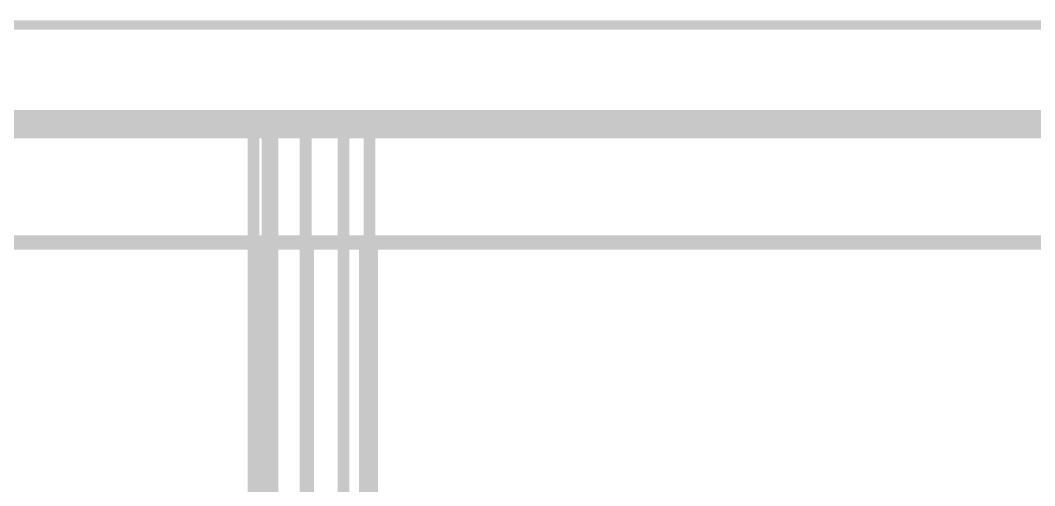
# Model space of a CAD drawing. Extents: x 0.1 to 11.6, y 0.3 to 16.2.
# Drawn here: x 7.295 to 8.009, y 13.439 to 13.767 of the extents above; entities that cross this region are included whole.
import ezdxf

# ---------------------------------------------------------------- set-up
doc = ezdxf.new("R2010")
doc.units = 0
doc.header["$MEASUREMENT"] = 0

msp = doc.modelspace()

# ---------------------------------------------------------------- linework, layer by layer
at = {"color": 0}
for points, const_width in [([(9.65332, 13.7633), (5.85499, 13.7633)], 0.00667), ([(5.29167, 13.6983), (9.14501, 13.6983)], 0.01), ([(6.05501, 13.69), (9.50499, 13.69)], 0.00667), ([(6.345, 13.6867), (9.36833, 13.6867)], 0.00667), ([(7.45833, 13.69), (7.45833, 13.135)], 0.00667), ([(7.46001, 13.69), (7.46001, 13.135)], 0.00667), ([(7.46832, 13.69), (7.46832, 13.61)], 0.00667), ([(7.47331, 13.69), (7.47331, 13.61)], 0.00667), ([(7.49501, 13.69), (7.49501, 13.135)], 0.00667), ([(7.49669, 13.69), (7.49669, 13.61)], 0.00667), ([(7.52165, 13.69), (7.52165, 13.135)], 0.00667), ([(7.52333, 13.69), (7.52333, 13.135)], 0.00667), ([(7.53999, 13.69), (7.53999, 13.61)], 0.00667), ([(7.54167, 13.69), (7.54167, 13.61)], 0.00667), ([(5.29167, 13.61), (9.14501, 13.61)], 0.01), ([(7.46669, 13.61), (7.46669, 13.2167)], 0.01), ([(7.47168, 13.61), (7.47168, 13.2167)], 0.01), ([(7.49669, 13.61), (7.49669, 13.2167)], 0.01), ([(7.53836, 13.61), (7.53836, 13.2167)], 0.01), ([(7.54167, 13.61), (7.54167, 13.2167)], 0.01)]:
    msp.add_lwpolyline(points, dxfattribs=dict(at, const_width=const_width))

doc.saveas('drawing.dxf')
